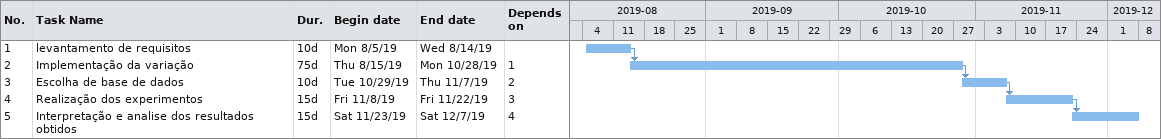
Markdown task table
| ID | Task | Duration | Start | Finish | Predecessors |
|---|---|---|---|---|---|
| 1 | levantamento de requisitos | 10d | 2019-08-05 | 2019-08-14 |  |
| 2 | Implementação da variação | 75d | 2019-08-15 | 2019-10-28 | 1 |
| 3 | Escolha de base de dados | 10d | 2019-10-29 | 2019-11-07 | 2 |
| 4 | Realização dos experimentos | 15d | 2019-11-08 | 2019-11-22 | 3 |
| 5 | Interpretação e analise dos resultados obtidos | 15d | 2019-11-23 | 2019-12-07 | 4 |
